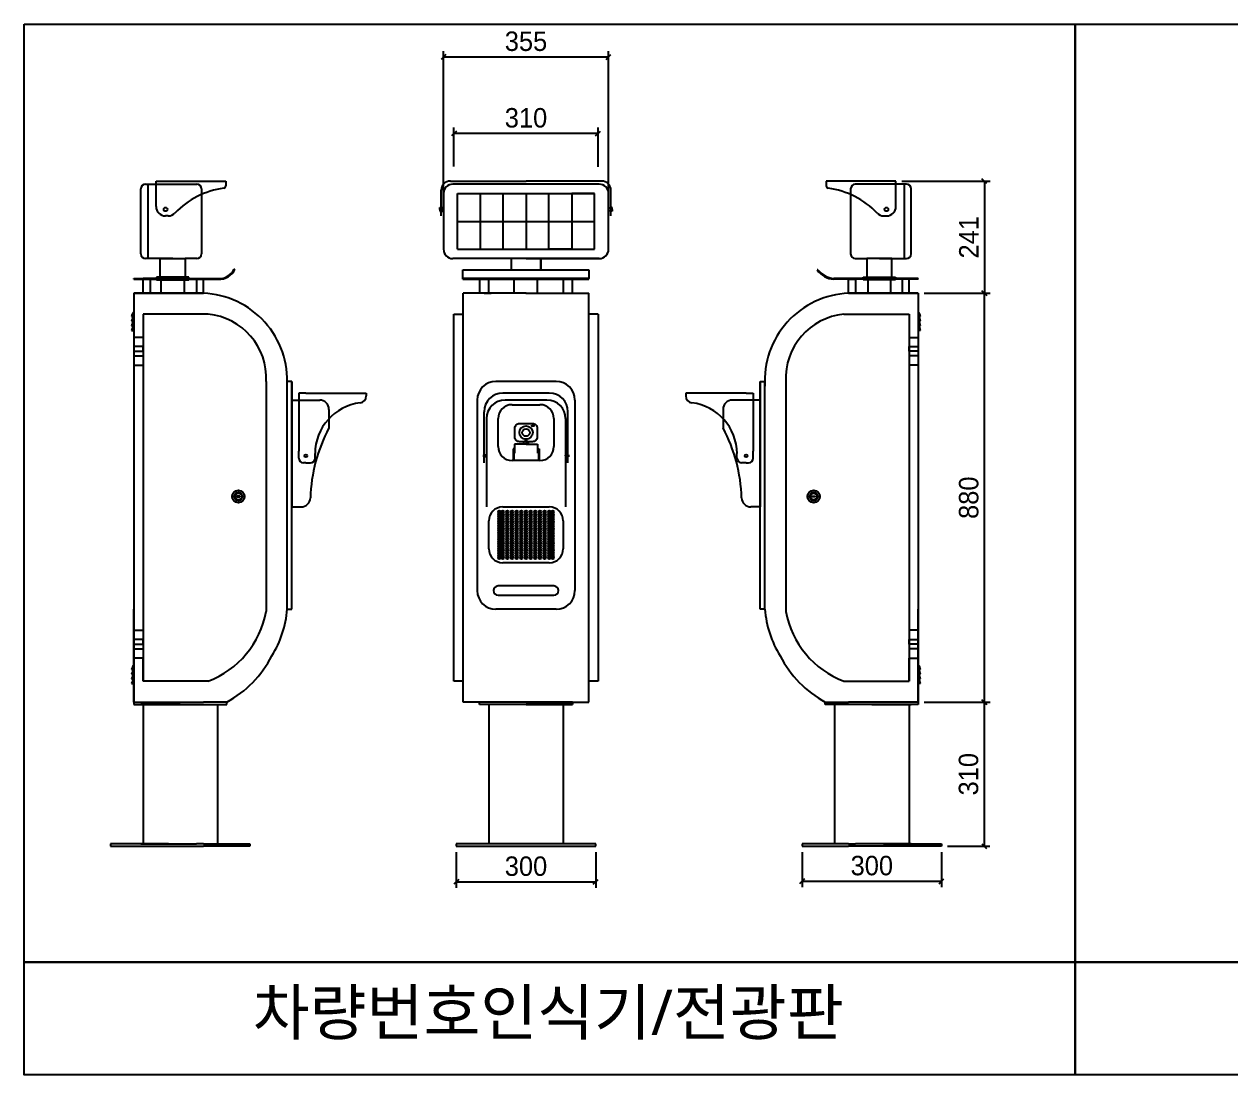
# Model space of a CAD drawing. Header units: millimetres. Extents: x 29838256 to 30236675, y -914750 to -833241.
# Drawn here: x 29849747 to 29862940, y -848529 to -837038 of the extents above; entities that cross this region are included whole.
import ezdxf
from ezdxf.enums import TextEntityAlignment as Align

# ---------------------------------------------------------------- set-up
doc = ezdxf.new("R2010")
doc.units = ezdxf.units.MM
doc.header["$LTSCALE"] = 600
doc.header["$MEASUREMENT"] = 0
doc.header["$PDSIZE"] = 1000
doc.layers.get('0').update_dxf_attribs({"linetype": 'CONTINUOUS'})
doc.layers.get('DEFPOINTS').update_dxf_attribs({"linetype": 'CONTINUOUS'})
for name, color, linetype in [('ITS-DIM', 1, 'CONTINUOUS'), ('PARKING', 7, 'CONTINUOUS'), ('주차관제', 2, 'CONTINUOUS')]:
    doc.layers.add(name, color=color, linetype=linetype)
doc.styles.add('IBS', font='malgun_0.ttf')
doc.styles.add('USER1', font='Dotum.TTF')
doc.dimstyles.new('ISO-25_PAD', dxfattribs={"dimscale": 15, "dimtxt": 8.5, "dimasz": 2.5, "dimexe": 3, "dimexo": 3, "dimgap": 3, "dimtad": 1, "dimdec": 0, "dimtxsty": 'USER1', "dimblk": 'OBLIQUE', "dimcen": 0, "dimclrd": 256, "dimclre": 256, "dimclrt": 7, "dimadec": 0, "dimazin": 0, "dimtfac": 1, "dimtdec": 0, "dimtix": 1, "dimtmove": 0, "dimatfit": 2, "dimldrblk": 'ORIGIN2', "dimfxl": 1.25, "dimarcsym": 0})

# ---------------------------------------------------------------- blocks, each defined once
blk = doc.blocks.new('_Oblique')
at = {"color": 0, "linetype": 'ByBlock', "lineweight": -2}
blk.add_line((-0.5, -0.5), (0.5, 0.5), dxfattribs=at)
blk = doc.blocks.new('*D737')
at = {"layer": 'DEFPOINTS', "color": 0, "transparency": 16777216}
for p in [(408035, -69752), (408633, -73455), (409728, -73455)]:
    blk.add_point(p, dxfattribs=at)
at = {"layer": 'ITS-DIM', "color": 235, "lineweight": -2, "transparency": 16777216}
for p, q in [((408185, -69752), (409878, -69752)), ((409728, -69752), (409728, -73455)), ((408783, -73455), (409878, -73455))]:
    blk.add_line(p, q, dxfattribs=at)
at = {"layer": 'ITS-DIM', "color": 235, "lineweight": -2, "transparency": 16777216, "xscale": 125, "yscale": 125, "zscale": 125}
for p, rotation in [((409728, -69752), 90), ((409728, -73455), 270)]:
    blk.add_blockref('_Oblique', p, dxfattribs=dict(at, rotation=rotation))
at = {"layer": 'ITS-DIM', "color": 3, "transparency": 16777216, "insert": (409328, -71604), "char_height": 500, "attachment_point": 5, "rotation": 90, "style": 'USER1'}
blk.add_mtext('310', dxfattribs=at)
blk = doc.blocks.new('_Origin2')
at = {"color": 0, "linetype": 'ByBlock', "lineweight": -2}
blk.add_line((-0.5, 0), (-1, 0), dxfattribs=at)
for radius in [0.5, 0.25]:
    blk.add_circle((0, 0), radius, dxfattribs=at)
blk = doc.blocks.new('*D738')
at = {"layer": 'DEFPOINTS', "color": 0, "transparency": 16777216}
for p in [(408043, -59239), (409734, -59239), (408043, -69752)]:
    blk.add_point(p, dxfattribs=at)
at = {"layer": 'ITS-DIM', "color": 235, "lineweight": -2, "transparency": 16777216}
for p, q in [((408193, -59239), (409884, -59239)), ((409734, -69752), (409734, -59239)), ((408193, -69752), (409884, -69752))]:
    blk.add_line(p, q, dxfattribs=at)
at = {"layer": 'ITS-DIM', "color": 235, "lineweight": -2, "transparency": 16777216, "xscale": 125, "yscale": 125, "zscale": 125}
for p, rotation in [((409734, -59239), 90), ((409734, -69752), 270)]:
    blk.add_blockref('_Oblique', p, dxfattribs=dict(at, rotation=rotation))
at = {"layer": 'ITS-DIM', "color": 3, "transparency": 16777216, "insert": (409333, -64496), "char_height": 500, "attachment_point": 5, "rotation": 90, "style": 'USER1'}
blk.add_mtext('880', dxfattribs=at)
blk = doc.blocks.new('*D741')
at = {"layer": 'DEFPOINTS', "color": 0, "transparency": 16777216}
for p in [(407462, -56360), (408035, -59239), (409734, -59239)]:
    blk.add_point(p, dxfattribs=at)
at = {"layer": 'ITS-DIM', "color": 235, "lineweight": -2, "transparency": 16777216}
for p, q in [((407612, -56360), (409884, -56360)), ((409734, -56360), (409734, -59239)), ((408185, -59239), (409884, -59239))]:
    blk.add_line(p, q, dxfattribs=at)
at = {"layer": 'ITS-DIM', "color": 235, "lineweight": -2, "transparency": 16777216, "xscale": 125, "yscale": 125, "zscale": 125}
for p, rotation in [((409734, -56360), 90), ((409734, -59239), 270)]:
    blk.add_blockref('_Oblique', p, dxfattribs=dict(at, rotation=rotation))
at = {"layer": 'ITS-DIM', "color": 3, "transparency": 16777216, "insert": (409334, -57800), "char_height": 500, "attachment_point": 5, "rotation": 90, "style": 'USER1'}
blk.add_mtext('241', dxfattribs=at)
blk = doc.blocks.new('*D742')
at = {"layer": 'DEFPOINTS', "color": 0, "transparency": 16777216}
for p in [(405049, -73455), (408633, -73455), (408633, -74357)]:
    blk.add_point(p, dxfattribs=at)
at = {"layer": 'ITS-DIM', "color": 235, "lineweight": -2, "transparency": 16777216}
for p, q in [((405049, -73605), (405049, -74507)), ((408633, -73605), (408633, -74507)), ((405049, -74357), (408633, -74357))]:
    blk.add_line(p, q, dxfattribs=at)
at = {"layer": 'ITS-DIM', "color": 235, "lineweight": -2, "transparency": 16777216, "xscale": 125, "yscale": 125, "zscale": 125, "rotation": 180}
blk.add_blockref('_Oblique', (405049, -74357), dxfattribs=at)
at = {"layer": 'ITS-DIM', "color": 235, "lineweight": -2, "transparency": 16777216, "xscale": 125, "yscale": 125, "zscale": 125}
blk.add_blockref('_Oblique', (408633, -74357), dxfattribs=at)
at = {"layer": 'ITS-DIM', "color": 3, "transparency": 16777216, "insert": (406841, -73956), "char_height": 500, "attachment_point": 5, "style": 'USER1'}
blk.add_mtext('300', dxfattribs=at)
blk = doc.blocks.new('*D739')
at = {"layer": 'DEFPOINTS', "color": 0, "transparency": 16777216}
for p in [(396103, -55133), (396103, -56131), (399806, -56143)]:
    blk.add_point(p, dxfattribs=at)
at = {"layer": 'ITS-DIM', "color": 235, "lineweight": -2, "transparency": 16777216}
for p, q in [((396103, -55981), (396103, -54983)), ((399806, -55133), (396103, -55133)), ((399806, -55993), (399806, -54983))]:
    blk.add_line(p, q, dxfattribs=at)
at = {"layer": 'ITS-DIM', "color": 235, "lineweight": -2, "transparency": 16777216, "xscale": 125, "yscale": 125, "zscale": 125, "rotation": 180}
blk.add_blockref('_Oblique', (396103, -55133), dxfattribs=at)
at = {"layer": 'ITS-DIM', "color": 235, "lineweight": -2, "transparency": 16777216, "xscale": 125, "yscale": 125, "zscale": 125}
blk.add_blockref('_Oblique', (399806, -55133), dxfattribs=at)
at = {"layer": 'ITS-DIM', "color": 3, "transparency": 16777216, "insert": (397954, -54733), "char_height": 500, "attachment_point": 5, "style": 'USER1'}
blk.add_mtext('310', dxfattribs=at)
blk = doc.blocks.new('*D740')
at = {"layer": 'DEFPOINTS', "color": 0, "transparency": 16777216}
for p in [(400075, -53165), (395834, -57310), (400075, -57310)]:
    blk.add_point(p, dxfattribs=at)
at = {"layer": 'ITS-DIM', "color": 235, "lineweight": -2, "transparency": 16777216}
for p, q in [((395834, -57160), (395834, -53015)), ((400075, -57160), (400075, -53015)), ((395834, -53165), (400075, -53165))]:
    blk.add_line(p, q, dxfattribs=at)
at = {"layer": 'ITS-DIM', "color": 235, "lineweight": -2, "transparency": 16777216, "xscale": 125, "yscale": 125, "zscale": 125, "rotation": 180}
blk.add_blockref('_Oblique', (395834, -53165), dxfattribs=at)
at = {"layer": 'ITS-DIM', "color": 235, "lineweight": -2, "transparency": 16777216, "xscale": 125, "yscale": 125, "zscale": 125}
blk.add_blockref('_Oblique', (400075, -53165), dxfattribs=at)
at = {"layer": 'ITS-DIM', "color": 3, "transparency": 16777216, "insert": (397954, -52765), "char_height": 500, "attachment_point": 5, "style": 'USER1'}
blk.add_mtext('355', dxfattribs=at)
blk = doc.blocks.new('*D743')
at = {"layer": 'DEFPOINTS', "color": 0, "transparency": 16777216}
for p in [(396162, -73455), (399746, -73455), (399746, -74372)]:
    blk.add_point(p, dxfattribs=at)
at = {"layer": 'ITS-DIM', "color": 235, "lineweight": -2, "transparency": 16777216}
for p, q in [((396162, -73605), (396162, -74522)), ((399746, -73605), (399746, -74522)), ((396162, -74372), (399746, -74372))]:
    blk.add_line(p, q, dxfattribs=at)
at = {"layer": 'ITS-DIM', "color": 235, "lineweight": -2, "transparency": 16777216, "xscale": 125, "yscale": 125, "zscale": 125, "rotation": 180}
blk.add_blockref('_Oblique', (396162, -74372), dxfattribs=at)
at = {"layer": 'ITS-DIM', "color": 235, "lineweight": -2, "transparency": 16777216, "xscale": 125, "yscale": 125, "zscale": 125}
blk.add_blockref('_Oblique', (399746, -74372), dxfattribs=at)
at = {"layer": 'ITS-DIM', "color": 3, "transparency": 16777216, "insert": (397954, -73971), "char_height": 500, "attachment_point": 5, "style": 'USER1'}
blk.add_mtext('300', dxfattribs=at)
blk = doc.blocks.new('a4q345')
at = {"layer": '주차관제'}
for points in [[(1611711, -29134), (1629092, -29134), (1629092, -44653), (1611711, -44653)], [(1611711, -44653), (1629092, -44653), (1629092, -46515), (1611711, -46515)]]:
    blk.add_lwpolyline(points, close=True, dxfattribs=at)
blk = doc.blocks.new('aerQ3E4Q')
for p, q in [((388178.2, -56436.4), (388237.9, -56436.4)), ((388237.9, -56436.4), (389492.3, -56436.4)), ((388237.9, -56436.4), (388237.9, -58347.9)), ((388447, -57011.6), (388447, -56354.5)), ((388447, -56354.5), (390239, -56354.5)), ((390239, -56354.5), (390239, -56480.8)), ((396013, -56354.5), (397954.3, -56354.5)), ((399835.9, -56436.4), (396072.7, -56436.4)), ((399895.6, -56354.5), (397954.3, -56354.5)), ((407461.6, -56360), (405669.7, -56360)), ((405669.7, -56360), (405669.7, -56480.8)), ((407670.7, -56436.4), (406416.3, -56436.4)), ((407461.6, -57011.6), (407461.6, -56360)), ((407730.4, -56436.4), (407670.7, -56436.4)), ((407670.7, -56436.4), (407670.7, -58347.9)), ((388058.7, -58228.4), (388058.7, -56555.9)), ((389611.8, -56555.9), (389611.8, -58228.4)), ((395774.1, -57250.5), (395774.1, -56593.4)), ((395833.8, -56675.4), (395833.8, -58109)), ((396192.2, -56675.4), (399716.4, -56675.4)), ((396192.2, -58109), (396192.2, -56675.4)), ((396192.2, -56675.4), (396778.8, -56675.4)), ((396778.8, -56675.4), (396778.8, -58109)), ((397365.4, -58109), (397365.4, -56675.4)), ((397954.3, -56675.4), (397954.3, -58109)), ((398543.3, -58109), (398543.3, -56675.4)), ((399716.4, -56675.4), (399129.9, -56675.4)), ((399129.9, -56675.4), (399129.9, -58109)), ((399716.4, -58109), (399716.4, -56675.4)), ((400074.8, -58109), (400074.8, -56675.4)), ((400134.6, -57250.5), (400134.6, -56593.4)), ((406296.9, -56555.9), (406296.9, -58228.4)), ((407849.9, -58228.4), (407849.9, -56555.9)), ((395738.2, -57083.3), (395738.2, -57035.5)), ((395738.2, -57035.5), (395774.1, -57035.5)), ((395833.8, -57047.4), (395774.1, -57047.4)), ((395774.1, -57047.4), (395774.1, -57119.1)), ((395833.8, -57083.3), (395833.8, -57047.4)), ((400074.8, -57083.3), (400074.8, -57047.4)), ((400074.8, -57083.3), (400074.8, -57047.4)), ((400074.8, -57047.4), (400134.6, -57047.4)), ((400170.4, -57035.5), (400134.6, -57035.5)), ((400134.6, -57047.4), (400134.6, -57119.1)), ((400170.4, -57083.3), (400170.4, -57035.5)), ((388760.1, -57250.5), (388685.9, -57250.5)), ((395774.1, -57083.3), (395738.2, -57083.3)), ((395738.2, -57083.3), (395738.2, -57131)), ((395738.2, -57131), (395774.1, -57131)), ((395774.1, -57119.1), (395833.8, -57119.1)), ((400134.6, -57119.1), (400074.8, -57119.1)), ((400134.6, -57083.3), (400170.4, -57083.3)), ((400170.4, -57131), (400134.6, -57131)), ((400170.4, -57083.3), (400170.4, -57131)), ((407148.6, -57250.5), (407222.7, -57250.5)), ((396192.2, -57392.2), (399716.4, -57392.2)), ((396192.2, -58109), (399716.4, -58109)), ((396778.8, -58109), (397365.4, -58109)), ((399129.9, -58109), (398543.3, -58109)), ((388835.3, -58347.9), (388178.2, -58347.9)), ((388551.5, -58825.7), (388551.5, -58347.9)), ((388551.5, -58347.9), (389196.6, -58347.9)), ((388874.1, -58347.9), (388796.4, -58347.9)), ((389196.6, -58347.9), (389196.6, -58825.7)), ((389492.3, -58347.9), (389196.6, -58347.9)), ((399835.9, -58347.9), (396072.7, -58347.9)), ((398336.6, -58347.9), (397572, -58347.9)), ((397572, -58347.9), (397572, -58642.2)), ((397954.3, -58347.9), (399835.9, -58347.9)), ((398336.6, -58347.9), (398336.6, -58642.2)), ((398336.6, -58642.2), (398336.6, -58384.1)), ((406416.3, -58347.9), (406712, -58347.9)), ((407357.1, -58347.9), (406712, -58347.9)), ((406712, -58347.9), (406712, -58825.7)), ((407034.6, -58347.9), (407112.2, -58347.9)), ((407073.4, -58347.9), (407730.4, -58347.9)), ((407357.1, -58825.7), (407357.1, -58347.9)), ((387873.2, -58880.7), (387873.2, -58861.6)), ((387873.2, -58861.6), (390045.5, -58861.6)), ((387873.2, -58880.7), (390045.5, -58880.7)), ((388769.2, -58861.6), (388112.1, -58861.6)), ((388769.2, -58861.6), (388112.1, -58861.6)), ((388112.1, -59239.1), (388112.1, -58880.7)), ((388112.1, -58880.7), (388291.3, -58880.7)), ((388769.2, -58861.6), (388231.6, -58861.6)), ((388291.3, -58880.7), (388291.3, -59239.1)), ((388769.2, -58861.6), (388351.1, -58861.6)), ((389292.2, -58825.7), (388456, -58825.7)), ((388456, -58825.7), (388456, -58861.6)), ((388456, -58880.7), (388456, -58897.4)), ((388456, -58897.4), (389292.2, -58897.4)), ((388470.5, -58861.6), (389067.9, -58861.6)), ((388874.1, -58825.7), (388515.7, -58825.7)), ((388874.1, -58825.7), (388551.5, -58825.7)), ((388575.4, -59239.1), (388575.4, -58897.4)), ((389172.7, -58897.4), (389172.7, -59239.1)), ((389292.2, -58861.6), (389292.2, -58825.7)), ((389292.2, -58897.4), (389292.2, -58880.7)), ((389665.2, -58880.7), (389486, -58880.7)), ((389486, -58880.7), (389486, -59239.1)), ((389665.2, -59239.1), (389665.2, -58880.7)), ((390455.9, -58622.7), (390475, -58622)), ((396333, -58881.1), (396333, -58642.2)), ((396333, -58642.2), (399567.5, -58642.2)), ((399567.5, -58862), (396333, -58862)), ((396333, -58862), (396333, -58881.1)), ((396333, -58881.1), (399567.5, -58881.1)), ((396998.6, -58881.1), (396759.7, -58881.1)), ((396759.7, -58881.1), (396759.7, -59239.5)), ((396998.6, -59239.5), (396998.6, -58881.1)), ((397651.6, -59239.5), (397651.6, -58881.1)), ((397954.3, -58862), (398336.6, -58862)), ((398248.9, -59239.5), (398248.9, -58862)), ((399149, -58881.1), (398910.1, -58881.1)), ((398910.1, -58881.1), (398910.1, -59239.6)), ((399149, -59239.5), (399149, -58881.1)), ((399567.5, -58642.2), (399567.5, -58862)), ((399567.5, -58881.1), (399567.5, -58862)), ((405452.8, -58641.8), (405433.6, -58641.8)), ((408035.5, -58861.6), (405863.1, -58861.6)), ((408035.5, -58880.7), (405863.1, -58880.7)), ((406243.4, -59239.1), (406243.4, -58880.7)), ((406243.4, -58880.7), (406422.6, -58880.7)), ((406422.6, -58880.7), (406422.6, -59239.1)), ((406616.4, -58861.6), (406616.4, -58825.7)), ((406616.4, -58825.7), (407452.7, -58825.7)), ((406616.4, -58897.4), (406616.4, -58880.7)), ((407452.7, -58897.4), (406616.4, -58897.4)), ((406735.9, -58897.4), (406735.9, -59239.1)), ((407438.1, -58861.6), (406840.8, -58861.6)), ((407034.6, -58825.7), (407393, -58825.7)), ((407034.6, -58825.7), (407357.1, -58825.7)), ((407139.4, -58861.6), (407796.5, -58861.6)), ((407139.4, -58861.6), (407796.5, -58861.6)), ((407139.4, -58861.6), (407677, -58861.6)), ((407139.4, -58861.6), (407557.6, -58861.6)), ((407333.2, -59239.1), (407333.2, -58897.4)), ((407452.7, -58825.7), (407452.7, -58861.6)), ((407452.7, -58880.7), (407452.7, -58897.4)), ((407796.6, -58880.7), (407617.4, -58880.7)), ((407617.4, -58880.7), (407617.4, -59239.1)), ((407796.6, -59239.1), (407796.6, -58880.7)), ((408035.5, -58880.7), (408035.5, -58861.6)), ((389665.2, -59239.1), (387873.2, -59239.1)), ((387873.2, -59239.1), (387873.2, -69752)), ((387873.2, -59239.1), (387873.2, -61628.4)), ((387873.2, -59239.1), (389665.1, -59240)), ((387873.2, -59239.1), (389665.1, -59240)), ((387873.2, -59239.1), (388112.1, -59239.1)), ((387873.2, -59239.1), (388112.1, -59239.1)), ((387873.2, -59239.1), (387873.2, -59717)), ((388769.2, -59239.1), (388470.5, -59239.1)), ((396341.5, -69752), (396341.5, -59239.5)), ((397954.3, -59239.5), (396341.5, -59239.5)), ((396879.1, -59239.5), (397058.3, -59239.5)), ((396879.1, -59239.5), (396998.6, -59239.5)), ((397950.2, -59239.5), (397651.6, -59239.5)), ((397950.2, -59239.5), (398248.9, -59239.5)), ((397954.4, -59239.5), (399029.6, -59239.5)), ((399029.6, -59239.5), (399567.5, -59239.6)), ((399567.1, -69752), (399567.5, -59239.6)), ((406243.4, -59239.1), (408035.5, -59239.1)), ((408035.5, -59239.1), (406243.5, -59240)), ((408035.5, -59239.1), (406243.5, -59240)), ((407139.4, -59239.1), (407438.1, -59239.1)), ((408035.5, -59239.1), (407796.6, -59239.1)), ((408035.5, -59239.1), (407796.6, -59239.1)), ((408035.5, -59239.1), (408035.5, -69752)), ((408035.5, -59239.1), (408035.5, -61628.4)), ((408035.5, -59239.1), (408035.5, -59717)), ((387813.4, -59836.4), (387873.2, -59836.4)), ((388112.1, -59776.7), (388112.1, -69214.4)), ((389785.9, -59776.7), (388112.1, -59776.7)), ((388112.1, -59776.7), (388112.1, -60374)), ((396102.6, -69214.4), (396102.6, -59776.7)), ((396102.6, -59776.7), (396341.5, -59776.7)), ((399806.4, -59776.7), (399567.5, -59776.7)), ((399806.4, -59776.7), (399806, -59776.7)), ((399806.4, -59776.7), (399806.4, -69214.4)), ((406122.8, -59776.7), (407796.6, -59776.7)), ((407796.6, -59776.7), (407796.6, -69214.4)), ((407796.6, -59776.7), (407796.6, -60374)), ((408095.2, -59836.4), (408035.5, -59836.4)), ((387813.4, -59955.9), (387873.2, -59955.9)), ((387813.4, -60075.4), (387873.2, -60075.4)), ((408095.2, -59955.9), (408035.5, -59955.9)), ((408095.2, -60075.4), (408035.5, -60075.4)), ((387813.4, -60194.8), (387873.2, -60194.8)), ((388112.1, -60374), (387873.2, -60374)), ((387873.2, -60374), (387873.2, -61090.8)), ((407796.6, -60374), (408035.5, -60374)), ((408095.2, -60194.8), (408035.5, -60194.8)), ((408035.5, -60374), (408035.5, -61090.8)), ((388112.1, -60612.9), (387873.2, -60612.9)), ((387873.2, -60612.9), (387873.2, -60851.9)), ((387873.2, -60732.4), (388112.1, -60732.4)), ((388112.1, -60732.4), (388112.1, -60612.9)), ((407796.6, -60732.4), (407796.6, -60612.9)), ((407796.6, -60612.9), (408035.5, -60612.9)), ((408035.5, -60732.4), (407796.6, -60732.4)), ((408035.5, -60612.9), (408035.5, -60851.9)), ((387873.2, -60851.9), (388112.1, -60851.9)), ((387873.2, -61090.8), (388112.1, -61090.8)), ((408035.5, -60851.9), (407796.6, -60851.9)), ((408035.5, -61090.8), (407796.6, -61090.8)), ((391277.9, -61508), (391277.9, -67422.5)), ((391815.5, -67362.7), (391815.5, -61508)), ((391935, -61508), (391819.6, -61507.2)), ((391935, -67362.7), (391935, -61508)), ((391935, -61508), (391935, -61985.8)), ((398731.1, -61508), (397177.8, -61508)), ((403973.7, -61508), (404089, -61507.2)), ((403973.7, -67362.7), (403973.7, -61508)), ((403973.7, -61508), (403973.7, -61985.8)), ((404093.1, -67362.7), (404093.1, -61508)), ((404630.7, -61508), (404630.7, -67422.5)), ((391935, -61985.8), (392651.8, -61985.8)), ((391935, -61985.8), (391935, -64733.5)), ((392293.4, -61806.6), (392114.2, -61806.6)), ((392114.2, -61806.6), (392114.2, -63300)), ((392114.2, -61806.6), (392114.2, -63300)), ((392293.4, -61806.6), (393846.4, -61806.6)), ((393846.4, -61806.6), (393846.4, -61878.3)), ((396699.9, -61985.8), (396699.9, -66884.9)), ((398551.9, -61806.6), (397357, -61806.6)), ((398492.2, -61985.8), (397416.7, -61985.8)), ((399209, -61985.8), (399209, -66884.9)), ((403615.3, -61806.6), (402062.2, -61806.6)), ((402062.2, -61806.6), (402062.2, -61878.3)), ((403973.7, -61985.8), (403256.9, -61985.8)), ((403615.3, -61806.6), (403794.5, -61806.6)), ((403794.5, -61806.6), (403794.5, -63300)), ((403794.5, -61806.6), (403794.5, -63300)), ((403973.7, -61985.8), (403973.7, -64733.5)), ((392890.7, -62224.8), (392890.7, -62702.6)), ((396879.1, -63598.6), (396879.1, -62284.5)), ((397595.9, -62105.3), (397954.3, -62105.3)), ((397954.3, -62105.3), (398312.7, -62105.3)), ((399029.8, -63598.6), (399029.8, -62284.5)), ((403017.9, -62224.8), (403017.9, -62702.6)), ((396938.9, -62463.7), (396938.9, -64733.5)), ((397237.5, -63180.5), (397237.5, -62463.7)), ((398671.1, -62463.7), (398671.1, -62822.1)), ((398970.1, -62463.7), (398970.1, -64733.5)), ((398671.1, -62822.1), (398671.1, -63180.5)), ((397637.7, -63235.6), (397619.8, -63235.6)), ((397619.8, -63235.6), (397619.8, -63538.9)), ((397637.7, -63235.6), (397637.7, -63538.9)), ((397954.3, -63116.1), (397655.7, -63116.1)), ((397655.7, -63116.1), (397655.7, -63355.1)), ((397894.6, -63116.1), (397894.6, -63056.4)), ((397954.3, -63116.1), (397894.6, -63116.1)), ((397954.3, -63056.4), (397954.3, -63116.1)), ((397954.3, -63116.1), (398253, -63116.1)), ((397954.3, -63116.1), (398014.1, -63116.1)), ((397954.4, -62993), (397954.4, -63041.7)), ((398014.1, -63116.1), (398014.1, -63056.4)), ((398253, -63116.1), (398253, -63355.1)), ((398270.9, -63235.6), (398288.8, -63235.6)), ((398270.9, -63235.6), (398270.9, -63538.9)), ((398288.8, -63235.6), (398288.8, -63538.9)), ((392114.2, -63479.2), (392114.2, -63300)), ((392532.3, -63479.2), (392532.3, -63359.7)), ((396879.1, -63389.6), (396861.2, -63389.6)), ((396861.2, -63389.6), (396861.2, -63449.3)), ((396861.2, -63449.3), (396879.1, -63449.3)), ((396879.1, -63419.4), (396879.1, -63389.6)), ((396879.1, -63419.4), (396879.1, -63389.6)), ((396938.9, -63401.5), (396879.1, -63401.5)), ((396879.1, -63401.5), (396879.1, -63437.3)), ((396879.1, -63437.3), (396938.9, -63437.3)), ((396938.9, -63419.4), (396938.9, -63401.5)), ((398312.7, -63538.9), (397595.9, -63538.9)), ((397637.7, -63277.8), (397655.7, -63277.8)), ((397655.7, -63313.6), (397637.7, -63313.6)), ((398253, -63277.8), (398270.9, -63277.8)), ((398270.9, -63313.6), (398253, -63313.6)), ((398970.1, -63419.4), (398970.1, -63401.5)), ((398970.1, -63419.4), (398970.1, -63401.5)), ((398970.1, -63401.5), (399029.8, -63401.5)), ((399029.8, -63437.3), (398970.1, -63437.3)), ((399029.8, -63419.4), (399029.8, -63389.6)), ((399029.8, -63389.6), (399047.7, -63389.6)), ((399029.8, -63401.5), (399029.8, -63437.3)), ((399047.7, -63449.3), (399029.8, -63449.3)), ((399047.7, -63389.6), (399047.7, -63449.3)), ((403376.3, -63479.2), (403376.3, -63359.7)), ((403794.5, -63479.2), (403794.5, -63300)), ((392293.4, -63598.6), (392233.6, -63598.6)), ((392293.4, -63598.6), (392412.8, -63598.6)), ((403615.3, -63598.6), (403495.8, -63598.6)), ((403615.3, -63598.6), (403675, -63598.6)), ((390561.1, -64453.3), (390525.3, -64453.3)), ((390525.3, -64453.3), (390525.3, -64477.2)), ((390597, -64465.2), (390525.3, -64465.2)), ((390525.3, -64477.2), (390597, -64477.2)), ((390597, -64453.3), (390561.1, -64453.3)), ((390597, -64477.2), (390597, -64453.3)), ((405311.7, -64477.2), (405311.7, -64453.3)), ((405311.7, -64453.3), (405347.5, -64453.3)), ((405311.7, -64465.2), (405383.4, -64465.2)), ((405383.4, -64477.2), (405311.7, -64477.2)), ((405347.5, -64453.3), (405383.4, -64453.3)), ((405383.4, -64453.3), (405383.4, -64477.2)), ((391935, -64733.5), (392174.3, -64733.5)), ((397357, -64733.5), (397954.3, -64733.5)), ((397954.3, -64733.5), (398551.6, -64733.5)), ((403973.7, -64733.5), (403734.4, -64733.5)), ((396998.6, -65808.7), (396998.6, -65091.9)), ((398910, -65091.9), (398910, -65808.7)), ((398551.6, -66167.1), (397357, -66167.1)), ((398671.3, -66765.4), (397237.7, -66765.4)), ((397237.7, -67004.3), (397954.5, -67004.3)), ((397954.5, -67004.3), (398671.3, -67004.3)), ((387873.2, -69752), (387873.2, -67362.7)), ((391815.5, -67362.7), (391935, -67362.7)), ((398731.1, -67362.7), (397177.8, -67362.7)), ((404093.1, -67362.7), (403973.7, -67362.7)), ((408035.5, -69752), (408035.5, -67362.7)), ((387873.2, -68617.1), (387873.2, -67900.3)), ((387873.2, -67900.3), (388112.1, -67900.3)), ((408035.5, -67900.3), (407796.6, -67900.3)), ((408035.5, -68617.1), (408035.5, -67900.3)), ((388112.1, -68139.2), (387873.2, -68139.2)), ((387873.2, -68139.2), (387873.2, -68378.2)), ((388112.1, -68258.7), (388112.1, -68139.2)), ((407796.6, -68258.7), (407796.6, -68139.2)), ((407796.6, -68139.2), (408035.5, -68139.2)), ((408035.5, -68139.2), (408035.5, -68378.2)), ((387873.2, -68258.7), (388112.1, -68258.7)), ((387873.2, -68378.2), (388112.1, -68378.2)), ((408035.5, -68258.7), (407796.6, -68258.7)), ((408035.5, -68378.2), (407796.6, -68378.2)), ((388112.1, -68617.1), (387873.2, -68617.1)), ((388112.1, -69214.4), (388112.1, -68617.1)), ((407796.6, -69214.4), (407796.6, -68617.1)), ((407796.6, -68617.1), (408035.5, -68617.1)), ((387813.4, -68915.8), (387873.2, -68915.8)), ((387813.4, -69035.2), (387873.2, -69035.2)), ((387813.4, -69154.7), (387873.2, -69154.7)), ((408095.2, -68915.8), (408035.5, -68915.8)), ((408095.2, -69035.2), (408035.5, -69035.2)), ((408095.2, -69154.7), (408035.5, -69154.7)), ((387813.4, -69274.2), (387873.2, -69274.2)), ((387873.2, -69752), (387873.2, -69274.2)), ((389785.9, -69214.4), (388112.1, -69214.4)), ((396341.5, -69214.4), (396102.6, -69214.4)), ((399806.4, -69214.4), (399567.1, -69214.4)), ((406122.8, -69214.4), (407796.6, -69214.4)), ((408095.2, -69274.2), (408035.5, -69274.2)), ((408035.5, -69752), (408035.5, -69274.2)), ((387873.2, -69752), (389665.1, -69752)), ((387873.2, -69752), (389665.1, -69752)), ((387873.2, -69752), (387873.2, -69811.8)), ((390262.5, -69752), (389665.1, -69752)), ((390262.5, -69811.8), (390262.5, -69752)), ((397954.3, -69752), (396341.5, -69752)), ((399149, -69752), (396759.7, -69752)), ((396759.7, -69811.8), (396759.7, -69752)), ((397954.3, -69752), (399567.1, -69752)), ((397954.3, -69752), (399149, -69752)), ((397954.3, -69752), (399149, -69752)), ((397954.3, -69752), (399567.1, -69752)), ((399149, -69752), (399149, -69811.8)), ((405646.2, -69811.8), (405646.2, -69752)), ((405646.2, -69752), (406243.5, -69752)), ((408035.5, -69752), (406243.5, -69752)), ((408035.5, -69752), (406243.5, -69752)), ((408035.5, -69752), (408035.5, -69811.8)), ((387873.2, -69811.8), (389665.1, -69811.8)), ((387873.2, -69811.8), (390262.5, -69811.8)), ((388769.1, -69811.8), (388052.4, -69811.8)), ((389067.8, -69811.8), (388112.1, -69811.8)), ((388112.1, -69811.8), (388112.1, -73395.7)), ((389067.8, -69811.8), (390023.5, -69811.8)), ((389665.1, -69811.8), (390262.5, -69811.8)), ((390023.5, -69811.8), (390023.5, -73395.7)), ((399149, -69811.8), (396759.7, -69811.8)), ((397954.3, -69811.8), (396998.6, -69811.8)), ((396998.6, -69811.8), (396998.6, -73395.7)), ((397954.3, -69811.8), (399149, -69811.8)), ((397954.3, -69811.8), (398910, -69811.8)), ((398910, -69811.8), (398910, -73395.7)), ((406243.5, -69811.8), (405646.2, -69811.8)), ((408035.5, -69811.8), (405646.2, -69811.8)), ((406840.8, -69811.8), (405885.1, -69811.8)), ((405885.1, -69811.8), (405885.1, -73395.7)), ((408035.5, -69811.8), (406243.5, -69811.8)), ((406840.8, -69811.8), (407796.6, -69811.8)), ((407139.5, -69811.8), (407856.3, -69811.8)), ((407796.6, -69811.8), (407796.6, -73395.7)), ((387873.2, -73395.7), (387275.8, -73395.7)), ((387275.8, -73395.7), (387275.8, -73455.4)), ((387275.8, -73455.4), (387884.5, -73455.4)), ((388769.1, -73395.7), (387873.2, -73395.7)), ((387873.2, -73455.4), (389665.1, -73455.4)), ((388052.4, -73395.7), (389485.9, -73395.7)), ((389665.1, -73395.7), (389485.9, -73395.7)), ((389665.1, -73395.7), (390262.5, -73395.7)), ((390262.5, -73455.4), (389665.1, -73455.4)), ((390262.5, -73395.7), (390859.8, -73395.7)), ((390859.8, -73455.4), (390262.5, -73455.4)), ((390859.8, -73395.7), (390859.8, -73455.4)), ((399746.3, -73395.7), (396162.3, -73395.7)), ((396162.3, -73395.7), (396162.3, -73455.4)), ((396162.3, -73455.4), (399746.3, -73455.4)), ((397954.3, -73455.4), (399746.3, -73455.4)), ((399746.3, -73455.4), (399746.3, -73395.7)), ((405646.2, -73395.7), (405048.9, -73395.7)), ((405048.9, -73395.7), (405048.9, -73455.4)), ((405048.9, -73455.4), (405646.2, -73455.4)), ((406243.5, -73395.7), (405646.2, -73395.7)), ((405646.2, -73455.4), (406243.5, -73455.4)), ((406243.5, -73395.7), (406422.7, -73395.7)), ((408035.5, -73455.4), (406243.5, -73455.4)), ((407856.3, -73395.7), (406422.7, -73395.7)), ((407139.5, -73395.7), (408035.5, -73395.7)), ((408632.8, -73455.4), (408024.1, -73455.4)), ((408035.5, -73395.7), (408632.8, -73395.7)), ((408632.8, -73395.7), (408632.8, -73455.4))]:
    blk.add_line(p, q)
blk.add_lwpolyline([(397787.8, -62587.8), (398120.8, -62587.8, -0.4142136), (398240.3, -62707.3), (398240.3, -62936.9, -0.4142136), (398120.8, -63056.4), (397787.8, -63056.4, -0.4142136), (397668.4, -62936.9), (397668.4, -62707.3, -0.4142136)], format="xyb", close=True)
for points in [[(398104.2, -62627.3), (398155.1, -62627.3), (398155.1, -62653.4), (398104.2, -62653.4)], [(397941, -62993), (397967.8, -62993), (397967.8, -63041.7), (397941, -63041.7)]]:
    blk.add_lwpolyline(points, close=True)
for centre, radius in [((388691.4, -57083.3), 47.8), ((407217.2, -57083.3), 47.8), ((397954.3, -62822.1), 171.4), ((397954.3, -62822.1), 95.6), ((392293.4, -63419.4), 35.8), ((403615.3, -63419.4), 35.8), ((390561.1, -64465.2), 161.3), ((390561.1, -64465.2), 107.5), ((390561.1, -64465.2), 83.6), ((405347.5, -64465.2), 161.3), ((405347.5, -64465.2), 107.5), ((405347.5, -64465.2), 83.6), ((397267.4, -64853), 29.9), ((397267.4, -64912.7), 29.9), ((397267.4, -64972.5), 29.9), ((397267.4, -65032.2), 29.9), ((397267.4, -65091.9), 29.9), ((397267.4, -65151.7), 29.9), ((397357, -64853), 29.9), ((397357, -64912.7), 29.9), ((397357, -64972.5), 29.9), ((397357, -65032.2), 29.9), ((397357, -65091.9), 29.9), ((397357, -65151.7), 29.9), ((397476.5, -64853), 29.9), ((397476.5, -64912.7), 29.9), ((397476.5, -64972.5), 29.9), ((397476.5, -65032.2), 29.9), ((397476.5, -65091.9), 29.9), ((397476.5, -65151.7), 29.9), ((397595.9, -64853), 29.9), ((397595.9, -64912.7), 29.9), ((397595.9, -64972.5), 29.9), ((397595.9, -65032.2), 29.9), ((397595.9, -65091.9), 29.9), ((397595.9, -65151.7), 29.9), ((397715.4, -64853), 29.9), ((397715.4, -64912.7), 29.9), ((397715.4, -64972.5), 29.9), ((397715.4, -65032.2), 29.9), ((397715.4, -65091.9), 29.9), ((397715.4, -65151.7), 29.9), ((397834.9, -64853), 29.9), ((397834.9, -64912.7), 29.9), ((397834.9, -64972.5), 29.9), ((397834.9, -65032.2), 29.9), ((397834.9, -65091.9), 29.9), ((397834.9, -65151.7), 29.9), ((397954.3, -64853), 29.9), ((397954.3, -64912.7), 29.9), ((397954.3, -64972.5), 29.9), ((397954.3, -65032.2), 29.9), ((397954.3, -65091.9), 29.9), ((397954.3, -65151.7), 29.9), ((398073.8, -64853), 29.9), ((398073.8, -64912.7), 29.9), ((398073.8, -64972.5), 29.9), ((398073.8, -65032.2), 29.9), ((398073.8, -65091.9), 29.9), ((398073.8, -65151.7), 29.9), ((398193.3, -64853), 29.9), ((398193.3, -64912.7), 29.9), ((398193.3, -64972.5), 29.9), ((398193.3, -65032.2), 29.9), ((398193.3, -65091.9), 29.9), ((398193.3, -65151.7), 29.9), ((398312.7, -64853), 29.9), ((398312.7, -64912.7), 29.9), ((398312.7, -64972.5), 29.9), ((398312.7, -65032.2), 29.9), ((398312.7, -65091.9), 29.9), ((398312.7, -65151.7), 29.9), ((398432.2, -64853), 29.9), ((398432.2, -64912.7), 29.9), ((398432.2, -64972.5), 29.9), ((398432.2, -65032.2), 29.9), ((398432.2, -65091.9), 29.9), ((398432.2, -65151.7), 29.9), ((398551.6, -64853), 29.9), ((398551.6, -64912.7), 29.9), ((398551.6, -64972.5), 29.9), ((398551.6, -65032.2), 29.9), ((398551.6, -65091.9), 29.9), ((398551.6, -65151.7), 29.9), ((398641.2, -64853), 29.9), ((398641.2, -64912.7), 29.9), ((398641.2, -64972.5), 29.9), ((398641.2, -65032.2), 29.9), ((398641.2, -65091.9), 29.9), ((398641.2, -65151.7), 29.9), ((397267.4, -65211.4), 29.9), ((397267.4, -65271.1), 29.9), ((397267.4, -65330.9), 29.9), ((397267.4, -65390.6), 29.9), ((397267.4, -65450.3), 29.9), ((397357, -65211.4), 29.9), ((397357, -65271.1), 29.9), ((397357, -65330.9), 29.9), ((397357, -65390.6), 29.9), ((397357, -65450.3), 29.9), ((397476.5, -65211.4), 29.9), ((397476.5, -65271.1), 29.9), ((397476.5, -65330.9), 29.9), ((397476.5, -65390.6), 29.9), ((397476.5, -65450.3), 29.9), ((397595.9, -65211.4), 29.9), ((397595.9, -65271.1), 29.9), ((397595.9, -65330.9), 29.9), ((397595.9, -65390.6), 29.9), ((397595.9, -65450.3), 29.9), ((397715.4, -65211.4), 29.9), ((397715.4, -65271.1), 29.9), ((397715.4, -65330.9), 29.9), ((397715.4, -65390.6), 29.9), ((397715.4, -65450.3), 29.9), ((397834.9, -65211.4), 29.9), ((397834.9, -65271.1), 29.9), ((397834.9, -65330.9), 29.9), ((397834.9, -65390.6), 29.9), ((397834.9, -65450.3), 29.9), ((397954.3, -65211.4), 29.9), ((397954.3, -65271.1), 29.9), ((397954.3, -65330.9), 29.9), ((397954.3, -65390.6), 29.9), ((397954.3, -65450.3), 29.9), ((398073.8, -65211.4), 29.9), ((398073.8, -65271.1), 29.9), ((398073.8, -65330.9), 29.9), ((398073.8, -65390.6), 29.9), ((398073.8, -65450.3), 29.9), ((398193.3, -65211.4), 29.9), ((398193.3, -65271.1), 29.9), ((398193.3, -65330.9), 29.9), ((398193.3, -65390.6), 29.9), ((398193.3, -65450.3), 29.9), ((398312.7, -65211.4), 29.9), ((398312.7, -65271.1), 29.9), ((398312.7, -65330.9), 29.9), ((398312.7, -65390.6), 29.9), ((398312.7, -65450.3), 29.9), ((398432.2, -65211.4), 29.9), ((398432.2, -65271.1), 29.9), ((398432.2, -65330.9), 29.9), ((398432.2, -65390.6), 29.9), ((398432.2, -65450.3), 29.9), ((398551.6, -65211.4), 29.9), ((398551.6, -65271.1), 29.9), ((398551.6, -65330.9), 29.9), ((398551.6, -65390.6), 29.9), ((398551.6, -65450.3), 29.9), ((398641.2, -65211.4), 29.9), ((398641.2, -65271.1), 29.9), ((398641.2, -65330.9), 29.9), ((398641.2, -65390.6), 29.9), ((398641.2, -65450.3), 29.9), ((397267.4, -65510.1), 29.9), ((397267.4, -65569.8), 29.9), ((397267.4, -65629.5), 29.9), ((397267.4, -65689.3), 29.9), ((397267.4, -65749), 29.9), ((397357, -65510.1), 29.9), ((397357, -65569.8), 29.9), ((397357, -65629.5), 29.9), ((397357, -65689.3), 29.9), ((397357, -65749), 29.9), ((397476.5, -65510.1), 29.9), ((397476.5, -65569.8), 29.9), ((397476.5, -65629.5), 29.9), ((397476.5, -65689.3), 29.9), ((397476.5, -65749), 29.9), ((397595.9, -65510.1), 29.9), ((397595.9, -65569.8), 29.9), ((397595.9, -65629.5), 29.9), ((397595.9, -65689.3), 29.9), ((397595.9, -65749), 29.9), ((397715.4, -65510.1), 29.9), ((397715.4, -65569.8), 29.9), ((397715.4, -65629.5), 29.9), ((397715.4, -65689.3), 29.9), ((397715.4, -65749), 29.9), ((397834.9, -65510.1), 29.9), ((397834.9, -65569.8), 29.9), ((397834.9, -65629.5), 29.9), ((397834.9, -65689.3), 29.9), ((397834.9, -65749), 29.9), ((397954.3, -65510.1), 29.9), ((397954.3, -65569.8), 29.9), ((397954.3, -65629.5), 29.9), ((397954.3, -65689.3), 29.9), ((397954.3, -65749), 29.9), ((398073.8, -65510.1), 29.9), ((398073.8, -65569.8), 29.9), ((398073.8, -65629.5), 29.9), ((398073.8, -65689.3), 29.9), ((398073.8, -65749), 29.9), ((398193.3, -65510.1), 29.9), ((398193.3, -65569.8), 29.9), ((398193.3, -65629.5), 29.9), ((398193.3, -65689.3), 29.9), ((398193.3, -65749), 29.9), ((398312.7, -65510.1), 29.9), ((398312.7, -65569.8), 29.9), ((398312.7, -65629.5), 29.9), ((398312.7, -65689.3), 29.9), ((398312.7, -65749), 29.9), ((398432.2, -65510.1), 29.9), ((398432.2, -65569.8), 29.9), ((398432.2, -65629.5), 29.9), ((398432.2, -65689.3), 29.9), ((398432.2, -65749), 29.9), ((398551.6, -65510.1), 29.9), ((398551.6, -65569.8), 29.9), ((398551.6, -65629.5), 29.9), ((398551.6, -65689.3), 29.9), ((398551.6, -65749), 29.9), ((398641.2, -65510.1), 29.9), ((398641.2, -65569.8), 29.9), ((398641.2, -65629.5), 29.9), ((398641.2, -65689.3), 29.9), ((398641.2, -65749), 29.9), ((397267.4, -65808.7), 29.9), ((397267.4, -65868.5), 29.9), ((397267.4, -65928.2), 29.9), ((397267.4, -65987.9), 29.9), ((397267.4, -66047.7), 29.9), ((397357, -65808.7), 29.9), ((397357, -65868.5), 29.9), ((397357, -65928.2), 29.9), ((397357, -65987.9), 29.9), ((397357, -66047.7), 29.9), ((397476.5, -65808.7), 29.9), ((397476.5, -65868.5), 29.9), ((397476.5, -65928.2), 29.9), ((397476.5, -65987.9), 29.9), ((397476.5, -66047.7), 29.9), ((397595.9, -65808.7), 29.9), ((397595.9, -65868.5), 29.9), ((397595.9, -65928.2), 29.9), ((397595.9, -65987.9), 29.9), ((397595.9, -66047.7), 29.9), ((397715.4, -65808.7), 29.9), ((397715.4, -65868.5), 29.9), ((397715.4, -65928.2), 29.9), ((397715.4, -65987.9), 29.9), ((397715.4, -66047.7), 29.9), ((397834.9, -65808.7), 29.9), ((397834.9, -65868.5), 29.9), ((397834.9, -65928.2), 29.9), ((397834.9, -65987.9), 29.9), ((397834.9, -66047.7), 29.9), ((397954.3, -65808.7), 29.9), ((397954.3, -65868.5), 29.9), ((397954.3, -65928.2), 29.9), ((397954.3, -65987.9), 29.9), ((397954.3, -66047.7), 29.9), ((398073.8, -65808.7), 29.9), ((398073.8, -65868.5), 29.9), ((398073.8, -65928.2), 29.9), ((398073.8, -65987.9), 29.9), ((398073.8, -66047.7), 29.9), ((398193.3, -65808.7), 29.9), ((398193.3, -65868.5), 29.9), ((398193.3, -65928.2), 29.9), ((398193.3, -65987.9), 29.9), ((398193.3, -66047.7), 29.9), ((398312.7, -65808.7), 29.9), ((398312.7, -65868.5), 29.9), ((398312.7, -65928.2), 29.9), ((398312.7, -65987.9), 29.9), ((398312.7, -66047.7), 29.9), ((398432.2, -65808.7), 29.9), ((398432.2, -65868.5), 29.9), ((398432.2, -65928.2), 29.9), ((398432.2, -65987.9), 29.9), ((398432.2, -66047.7), 29.9), ((398551.6, -65808.7), 29.9), ((398551.6, -65868.5), 29.9), ((398551.6, -65928.2), 29.9), ((398551.6, -65987.9), 29.9), ((398551.6, -66047.7), 29.9), ((398641.2, -65808.7), 29.9), ((398641.2, -65868.5), 29.9), ((398641.2, -65928.2), 29.9), ((398641.2, -65987.9), 29.9), ((398641.2, -66047.7), 29.9)]:
    blk.add_circle(centre, radius)
for centre, radius, start, end in [((388178.2, -56555.9), 119.5, 90, 180), ((389492.3, -56555.9), 119.5, 0, 90), ((396013, -56593.4), 238.9, 90, 180), ((396072.7, -56675.4), 238.9, 90, 180), ((399835.9, -56675.4), 238.9, 0, 90), ((399895.6, -56593.4), 238.9, 0, 90), ((406416.3, -56555.9), 119.5, 90, 180), ((407730.4, -56555.9), 119.5, 0, 90), ((390471.7, -58654.8), 2133.8, 97.66207, 136.16853), ((390179.2, -56480.8), 59.7, 277.66207, 0), ((405729.4, -56480.8), 59.7, 180, 262.33793), ((405436.9, -58654.8), 2133.8, 43.83147, 82.33793), ((388685.9, -57011.6), 238.9, 180, 270), ((407222.7, -57011.6), 238.9, 270, 0), ((388760.1, -57011.6), 238.9, 270, 316.16853), ((407148.6, -57011.6), 238.9, 223.83147, 270), ((388178.2, -58228.4), 119.5, 180, 270), ((389492.3, -58228.4), 119.5, 270, 0), ((396072.7, -58109), 238.9, 180, 270), ((399835.9, -58109), 238.9, 270, 0), ((406416.3, -58228.4), 119.5, 180, 270), ((407730.4, -58228.4), 119.5, 270, 0), ((390062.3, -58422.7), 458.3, 267.90088, 334.22145), ((390070.6, -58432.8), 429.5, 266.64802, 333.77052), ((405914.7, -58282.5), 600.5, 216.75423, 265.06981), ((405952.8, -58201.2), 666.5, 221.38307, 262.26529), ((389565.4, -61491.2), 2254.3, 356.50952, 87.46239), ((406343.2, -61491.2), 2254.3, 92.53761, 183.49048), ((388137.2, -59923.7), 335.4, 141.94814, 164.92175), ((388137.2, -60043.1), 335.4, 141.94814, 164.92175), ((389620.9, -61427.4), 1658.9, 357.21623, 84.29385), ((406287.7, -61427.4), 1658.9, 95.70615, 182.78377), ((407771.4, -59923.7), 335.4, 15.07825, 38.05186), ((407771.4, -60043.1), 335.4, 15.07825, 38.05186), ((388137.2, -60162.6), 335.4, 141.94814, 164.92175), ((388137.2, -60282.1), 335.4, 141.94814, 164.92175), ((407771.4, -60162.6), 335.4, 15.07825, 38.05186), ((407771.4, -60282.1), 335.4, 15.07825, 38.05186), ((397177.8, -61985.8), 477.9, 90, 180), ((398731.1, -61985.8), 477.9, 0, 90), ((392651.8, -62224.8), 238.9, 0, 90), ((393667.2, -61878.3), 179.2, 277.22838, 0), ((397357, -62284.5), 477.9, 90, 180), ((397416.7, -62463.7), 477.9, 90, 180), ((398492.2, -62463.7), 477.9, 0, 90), ((398551.9, -62284.5), 477.9, 0, 90), ((402241.4, -61878.3), 179.2, 180, 262.77162), ((403256.9, -62224.8), 238.9, 90, 180), ((393856.4, -63369.6), 1324.1, 97.22838, 179.56921), ((397595.9, -62463.7), 358.4, 90, 180), ((398312.7, -62463.7), 358.4, 0, 90), ((402052.3, -63369.6), 1324.1, 0.43079, 82.77162), ((396495.3, -64622.4), 4084, 151.96029, 178.30533), ((399413.3, -64622.4), 4084, 1.69467, 28.03971), ((397595.9, -63180.5), 358.4, 180, 270), ((398312.7, -63180.5), 358.4, 270, 0), ((392233.6, -63479.2), 119.5, 180, 270), ((392412.8, -63479.2), 119.5, 270, 0), ((403495.8, -63479.2), 119.5, 180, 270), ((403675, -63479.2), 119.5, 270, 0), ((392174.3, -64494.6), 238.9, 270, 358.30533), ((403734.4, -64494.6), 238.9, 181.69467, 270), ((397357, -65091.9), 358.4, 90, 180), ((398551.6, -65091.9), 358.4, 0, 90), ((397357, -65808.7), 358.4, 180, 270), ((398551.6, -65808.7), 358.4, 270, 0), ((397177.8, -66884.9), 477.9, 180, 270), ((397237.7, -66884.9), 119.5, 90, 180), ((397237.7, -66884.9), 119.5, 180, 270), ((398671.3, -66884.9), 119.5, 0, 90), ((398671.3, -66884.9), 119.5, 270, 0), ((398731.1, -66884.9), 477.9, 270, 0), ((388932.4, -66986.7), 2385.6, 290.96159, 349.4753), ((389195.8, -67167.3), 2626.9, 327.88021, 355.73477), ((406712.8, -67167.3), 2626.9, 184.26523, 212.11979), ((406976.2, -66986.7), 2385.6, 190.5247, 249.03841), ((388137.2, -69003), 335.4, 141.94814, 164.92175), ((388900.1, -67265.1), 2835.7, 298.7151, 332.73639), ((407008.6, -67265.1), 2835.7, 207.26361, 241.2849), ((407771.4, -69003), 335.4, 15.07825, 38.05186), ((388137.2, -69122.5), 335.4, 141.94814, 164.92175), ((388137.2, -69241.9), 335.4, 141.94814, 164.92175), ((388137.2, -69361.4), 335.4, 141.94814, 164.92175), ((407771.4, -69122.5), 335.4, 15.07825, 38.05186), ((407771.4, -69241.9), 335.4, 15.07825, 38.05186), ((407771.4, -69361.4), 335.4, 15.07825, 38.05186)]:
    blk.add_arc(centre, radius, start, end)
at = {"layer": 'ITS-DIM', "color": 0}
for base, p1, p2, text, picture, middle in [((400074.8, -53165.5), (395833.8, -57310.4), (400074.8, -57310.4), '355', '*D740', (397954.3, -52765.1)), ((396102.6, -55133), (399806, -56143.1), (396102.6, -56130.7), '310', '*D739', (397954.3, -54732.6)), ((399746.3, -74371.8), (396162.3, -73455.4), (399746.3, -73455.4), '300', '*D743', (397954.3, -73971.4)), ((408632.8, -74356.8), (405048.9, -73455.4), (408632.8, -73455.4), '300', '*D742', (406840.8, -73956.5))]:
    dim = blk.add_linear_dim(base=base, p1=p1, p2=p2, text=text, dimstyle='ISO-25_PAD', override={"dimscale": 50, "dimtxt": 10, "dimclrd": 235, "dimclre": 235, "dimclrt": 3, "dimtmove": 1}, dxfattribs=at)
    dim.commit()
    dim.dimension.update_dxf_attribs({"geometry": picture, "text_midpoint": middle})
for base, p1, p2, text, picture, middle in [((409733.8, -59239.1), (407461.6, -56360), (408035.5, -59239.1), '241', '*D741', (409333.8, -57799.6)), ((409733.8, -59239.1), (408042.9, -69752), (408042.9, -59239.1), '880', '*D738', (409333.5, -64495.6)), ((409728, -73455.4), (408035.5, -69752), (408632.8, -73455.4), '310', '*D737', (409327.6, -71603.7))]:
    dim = blk.add_linear_dim(base=base, p1=p1, p2=p2, angle=90, text=text, dimstyle='ISO-25_PAD', override={"dimscale": 50, "dimtxt": 10, "dimclrd": 235, "dimclre": 235, "dimclrt": 3, "dimtmove": 1}, dxfattribs=at)
    dim.commit()
    dim.dimension.update_dxf_attribs({"geometry": picture, "text_midpoint": middle})

msp = doc.modelspace()

# ---------------------------------------------------------------- block references
at = {"xscale": 0.4254108030997105, "yscale": 0.4254108030997105, "zscale": 0.4254108030997105}
msp.add_blockref('aerQ3E4Q', (29685939.7, -814779.6), dxfattribs=at)
at = {"layer": '주차관제', "xscale": 0.6611122789749978, "yscale": 0.6611122789749978, "zscale": 0.6611122789749978}
for p in [(28784224.5, -817777), (28795715.4, -817777)]:
    msp.add_blockref('a4q345', p, dxfattribs=at)

# ---------------------------------------------------------------- texts
at = {"layer": 'PARKING', "color": 7, "style": 'IBS'}
msp.add_text('차량번호인식기/전광판', height=495.683, dxfattribs=at).set_placement((29855476.4, -848092.6), align=Align.CENTER)

doc.saveas('drawing.dxf')
